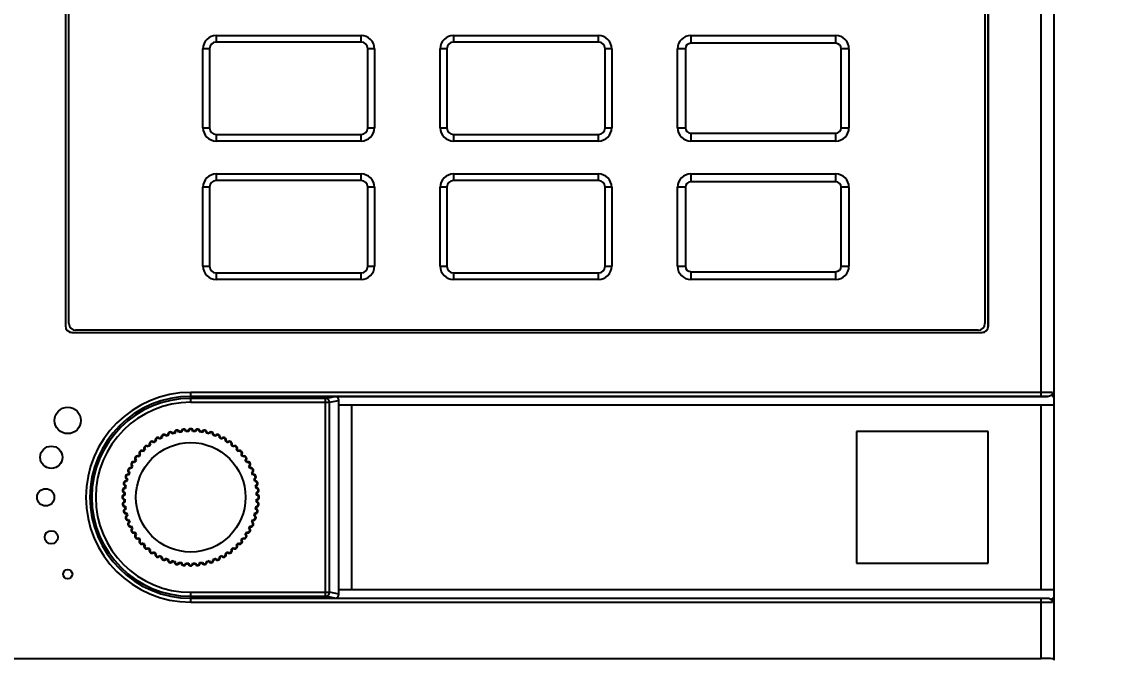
# Model space of a CAD drawing. Header units: millimetres. Extents: x 1211 to 2052, y 913 to 1507.
# Drawn here: x 1373.8 to 1455.9, y 1349.1 to 1397.5 of the extents above; entities that cross this region are included whole.
import ezdxf

# ---------------------------------------------------------------- set-up
doc = ezdxf.new("R2010")
doc.units = ezdxf.units.MM
for name, color, linetype in [('VF-51-F0001_2_SOLIDLINE', 7, 'Continuous'), ('VF-51-P002SOLIDLINE', 7, 'Continuous'), ('VF-51-P003DIMENSION', 7, 'Continuous'), ('VF-51-P005SOLIDLINE', 7, 'Continuous')]:
    doc.layers.add(name, color=color, linetype=linetype)
doc.styles.get("Standard").update_dxf_attribs({"font": 'arial.ttf'})
doc.dimstyles.new('DIMSTYLE_1', dxfattribs={"dimtxt": 4.166667, "dimasz": 4.166667, "dimexe": 1.2, "dimexo": 0, "dimtad": 1, "dimdsep": 46, "dimtxsty": 'Standard', "dimblk": 'CLOSED', "dimblk1": 'CLOSED', "dimblk2": 'CLOSED', "dimcen": 0.09, "dimclrt": 5, "dimadec": 0, "dimazin": 0, "dimtp": 0.2, "dimtm": 0.2, "dimtfac": 1, "dimtofl": 0, "dimtmove": 0, "dimatfit": 3, "dimldrblk": 'CLOSED', "dimfxl": 1, "dimtolj": 1, "dimarcsym": 0})

# ---------------------------------------------------------------- blocks, each defined once
blk = doc.blocks.new('*D5')
at = {"layer": 'Defpoints', "color": 0, "linetype": 'Continuous', "transparency": 16777216}
for p in [(1442.87, 1431.389), (1473.272, 1431.389), (1442.854, 1129.489)]:
    blk.add_point(p, dxfattribs=at)
at = {"layer": 'VF-51-P003DIMENSION', "color": 0, "linetype": 'Continuous', "lineweight": -2, "transparency": 16777216}
for p, q in [((1442.87, 1431.389), (1474.472, 1431.389)), ((1473.272, 1133.655), (1473.272, 1427.222)), ((1442.854, 1129.489), (1474.472, 1129.489))]:
    blk.add_line(p, q, dxfattribs=at)
at = {"layer": 'VF-51-P003DIMENSION', "color": 0, "linetype": 'Continuous', "transparency": 16777216}
for points in [[(1472.577, 1427.222), (1473.966, 1427.222), (1473.272, 1431.389)], [(1472.577, 1133.655), (1473.966, 1133.655), (1473.272, 1129.489)]]:
    blk.add_solid(points, dxfattribs=at)
at = {"layer": 'VF-51-P003DIMENSION', "color": 5, "linetype": 'Continuous', "transparency": 16777216, "insert": (1478.487, 1280.508), "char_height": 4.1667, "attachment_point": 2, "rotation": 270}
blk.add_mtext('\\A1;302', dxfattribs=at)
blk = doc.blocks.new('_CLOSED')
at = {"color": 0, "linetype": 'ByBlock'}
for p, q in [((0, 0), (-1, 0.2)), ((-1, 0.2), (-1, -0.2)), ((-1, -0.2), (0, 0)), ((-1, 0), (0, 0))]:
    blk.add_line(p, q, dxfattribs=at)

msp = doc.modelspace()

# ---------------------------------------------------------------- linework, layer by layer
at = {"layer": 'VF-51-F0001_2_SOLIDLINE', "linetype": 'Continuous'}
for p, q in [((1377.437, 1374.559), (1377.437, 1417.717)), ((1446.91, 1417.717), (1446.91, 1374.559)), ((1388.601, 1396.409), (1388.601, 1395.909)), ((1388.601, 1396.409), (1399.601, 1396.409)), ((1399.601, 1395.909), (1388.601, 1395.909)), ((1399.601, 1395.909), (1399.601, 1396.409)), ((1406.601, 1396.409), (1406.601, 1395.909)), ((1406.601, 1396.409), (1417.601, 1396.409)), ((1417.601, 1395.909), (1406.601, 1395.909)), ((1417.601, 1395.909), (1417.601, 1396.409)), ((1424.601, 1396.409), (1424.601, 1395.817)), ((1424.601, 1396.409), (1435.601, 1396.409)), ((1435.601, 1395.817), (1424.601, 1395.817)), ((1435.601, 1395.817), (1435.601, 1396.409)), ((1387.601, 1389.409), (1387.601, 1395.409)), ((1388.101, 1395.409), (1387.601, 1395.409)), ((1388.101, 1395.409), (1388.101, 1389.409)), ((1400.101, 1389.409), (1400.101, 1395.409)), ((1400.601, 1395.409), (1400.101, 1395.409)), ((1400.601, 1395.409), (1400.601, 1389.409)), ((1405.601, 1389.409), (1405.601, 1395.409)), ((1406.101, 1395.409), (1405.601, 1395.409)), ((1406.101, 1395.409), (1406.101, 1389.409)), ((1418.101, 1389.409), (1418.101, 1395.409)), ((1418.601, 1395.409), (1418.101, 1395.409)), ((1418.601, 1395.409), (1418.601, 1389.409)), ((1423.601, 1389.409), (1423.601, 1395.409)), ((1424.193, 1395.409), (1423.601, 1395.409)), ((1424.193, 1395.409), (1424.193, 1389.409)), ((1436.01, 1389.409), (1436.01, 1395.409)), ((1436.601, 1395.409), (1436.01, 1395.409)), ((1436.601, 1395.409), (1436.601, 1389.409)), ((1387.601, 1389.409), (1388.101, 1389.409)), ((1400.101, 1389.409), (1400.601, 1389.409)), ((1405.601, 1389.409), (1406.101, 1389.409)), ((1418.101, 1389.409), (1418.601, 1389.409)), ((1423.601, 1389.409), (1424.193, 1389.409)), ((1436.01, 1389.409), (1436.601, 1389.409)), ((1388.601, 1388.909), (1388.601, 1388.409)), ((1388.601, 1388.909), (1399.601, 1388.909)), ((1399.601, 1388.409), (1388.601, 1388.409)), ((1399.601, 1388.409), (1399.601, 1388.909)), ((1406.601, 1388.909), (1406.601, 1388.409)), ((1406.601, 1388.909), (1417.601, 1388.909)), ((1417.601, 1388.409), (1406.601, 1388.409)), ((1417.601, 1388.409), (1417.601, 1388.909)), ((1424.601, 1389), (1424.601, 1388.409)), ((1424.601, 1389), (1435.601, 1389)), ((1435.601, 1388.409), (1424.601, 1388.409)), ((1435.601, 1388.409), (1435.601, 1389)), ((1388.601, 1385.909), (1388.601, 1385.409)), ((1388.601, 1385.909), (1399.601, 1385.909)), ((1399.601, 1385.409), (1399.601, 1385.909)), ((1406.601, 1385.909), (1406.601, 1385.409)), ((1406.601, 1385.909), (1417.601, 1385.909)), ((1417.601, 1385.409), (1417.601, 1385.909)), ((1424.601, 1385.909), (1424.601, 1385.317)), ((1424.601, 1385.909), (1435.601, 1385.909)), ((1435.601, 1385.317), (1435.601, 1385.909)), ((1399.601, 1385.409), (1388.601, 1385.409)), ((1417.601, 1385.409), (1406.601, 1385.409)), ((1435.601, 1385.317), (1424.601, 1385.317)), ((1387.601, 1378.909), (1387.601, 1384.909)), ((1388.101, 1384.909), (1387.601, 1384.909)), ((1388.101, 1384.909), (1388.101, 1378.909)), ((1400.101, 1378.909), (1400.101, 1384.909)), ((1400.601, 1384.909), (1400.101, 1384.909)), ((1400.601, 1384.909), (1400.601, 1378.909)), ((1405.601, 1378.909), (1405.601, 1384.909)), ((1406.101, 1384.909), (1405.601, 1384.909)), ((1406.101, 1384.909), (1406.101, 1378.909)), ((1418.101, 1378.909), (1418.101, 1384.909)), ((1418.601, 1384.909), (1418.101, 1384.909)), ((1418.601, 1384.909), (1418.601, 1378.909)), ((1423.601, 1378.909), (1423.601, 1384.909)), ((1424.193, 1384.909), (1423.601, 1384.909)), ((1424.193, 1384.909), (1424.193, 1378.909)), ((1436.01, 1378.909), (1436.01, 1384.909)), ((1436.601, 1384.909), (1436.01, 1384.909)), ((1436.601, 1384.909), (1436.601, 1378.909)), ((1387.601, 1378.909), (1388.101, 1378.909)), ((1400.101, 1378.909), (1400.601, 1378.909)), ((1405.601, 1378.909), (1406.101, 1378.909)), ((1418.101, 1378.909), (1418.601, 1378.909)), ((1423.601, 1378.909), (1424.193, 1378.909)), ((1424.601, 1378.5), (1424.601, 1377.909)), ((1424.601, 1378.5), (1435.601, 1378.5)), ((1435.601, 1377.909), (1435.601, 1378.5)), ((1436.01, 1378.909), (1436.601, 1378.909)), ((1388.601, 1378.409), (1388.601, 1377.909)), ((1388.601, 1378.409), (1399.601, 1378.409)), ((1399.601, 1377.909), (1388.601, 1377.909)), ((1399.601, 1377.909), (1399.601, 1378.409)), ((1406.601, 1378.409), (1406.601, 1377.909)), ((1406.601, 1378.409), (1417.601, 1378.409)), ((1417.601, 1377.909), (1406.601, 1377.909)), ((1417.601, 1377.909), (1417.601, 1378.409)), ((1435.601, 1377.909), (1424.601, 1377.909)), ((1446.41, 1374.059), (1377.937, 1374.059))]:
    msp.add_line(p, q, dxfattribs=at)
for centre, radius, start, end in [((1388.601, 1395.409), 1, 90, 180), ((1388.601, 1395.409), 0.5, 90, 180), ((1399.601, 1395.409), 1, 0, 90), ((1399.601, 1395.409), 0.5, 0, 90), ((1406.601, 1395.409), 1, 90, 180), ((1406.601, 1395.409), 0.5, 90, 180), ((1417.601, 1395.409), 1, 0, 90), ((1417.601, 1395.409), 0.5, 0, 90), ((1424.601, 1395.409), 1, 90, 180), ((1424.601, 1395.409), 0.408, 90, 180), ((1435.601, 1395.409), 1, 0, 90), ((1435.601, 1395.409), 0.408, 0, 90), ((1388.601, 1389.409), 1, 180, 270), ((1388.601, 1389.409), 0.5, 180, 270), ((1399.601, 1389.409), 1, 270, 0), ((1399.601, 1389.409), 0.5, 270, 360), ((1406.601, 1389.409), 1, 180, 270), ((1406.601, 1389.409), 0.5, 180, 270), ((1417.601, 1389.409), 1, 270, 0), ((1417.601, 1389.409), 0.5, 270, 360), ((1424.601, 1389.409), 1, 180, 270), ((1424.601, 1389.409), 0.408, 180, 270), ((1435.601, 1389.409), 1, 270, 0), ((1435.601, 1389.409), 0.408, 270, 0), ((1388.601, 1384.909), 1, 90, 180), ((1399.601, 1384.909), 1, 0, 90), ((1406.601, 1384.909), 1, 90, 180), ((1417.601, 1384.909), 1, 0, 90), ((1424.601, 1384.909), 1, 90, 180), ((1435.601, 1384.909), 1, 0, 90), ((1388.601, 1384.909), 0.5, 90, 180), ((1399.601, 1384.909), 0.5, 0, 90), ((1406.601, 1384.909), 0.5, 90, 180), ((1417.601, 1384.909), 0.5, 0, 90), ((1424.601, 1384.909), 0.408, 90, 180), ((1435.601, 1384.909), 0.408, 0, 90), ((1388.601, 1378.909), 1, 180, 270), ((1388.601, 1378.909), 0.5, 180, 270), ((1399.601, 1378.909), 1, 270, 0), ((1399.601, 1378.909), 0.5, 270, 360), ((1406.601, 1378.909), 1, 180, 270), ((1406.601, 1378.909), 0.5, 180, 270), ((1417.601, 1378.909), 1, 270, 0), ((1417.601, 1378.909), 0.5, 270, 360), ((1424.601, 1378.909), 1, 180, 270), ((1424.601, 1378.909), 0.408, 180, 270), ((1435.601, 1378.909), 1, 270, 0), ((1435.601, 1378.909), 0.408, 270, 0), ((1377.937, 1374.559), 0.5, 180, 270), ((1446.41, 1374.559), 0.5, 270, 0)]:
    msp.add_arc(centre, radius, start, end, dxfattribs=at)
at = {"layer": 'VF-51-P002SOLIDLINE', "linetype": 'Continuous'}
for p, q in [((1451.17, 1369.041), (1451.17, 1423.389)), ((1452.17, 1349.039), (1452.17, 1422.389)), ((1377.161, 1417.897), (1377.161, 1374.38)), ((1377.17, 1417.889), (1377.17, 1374.388)), ((1447.17, 1374.388), (1447.17, 1417.889)), ((1447.179, 1374.38), (1447.179, 1417.897)), ((1377.161, 1374.38), (1377.17, 1374.388)), ((1447.179, 1374.38), (1447.17, 1374.388)), ((1377.661, 1373.88), (1377.67, 1373.889)), ((1377.661, 1373.88), (1446.679, 1373.88)), ((1377.67, 1373.889), (1446.67, 1373.889)), ((1446.679, 1373.88), (1446.67, 1373.889)), ((1386.67, 1368.594), (1386.67, 1369.34)), ((1451.17, 1369.34), (1386.67, 1369.34)), ((1451.17, 1369.041), (1386.67, 1369.041)), ((1396.895, 1368.894), (1386.67, 1368.894)), ((1396.895, 1368.894), (1397.613, 1369.037)), ((1396.895, 1353.883), (1396.895, 1368.894)), ((1397.194, 1368.594), (1397.913, 1368.737)), ((1397.613, 1369.037), (1451.665, 1369.037)), ((1397.913, 1368.389), (1397.913, 1368.737)), ((1452.036, 1369.334), (1452.036, 1369.037)), ((1452.036, 1369.037), (1452.17, 1369.037)), ((1386.67, 1368.594), (1397.194, 1368.594)), ((1397.194, 1354.183), (1397.194, 1368.594)), ((1397.877, 1368.389), (1397.877, 1354.389)), ((1397.913, 1368.389), (1452.17, 1368.389)), ((1398.874, 1368.389), (1398.874, 1354.389)), ((1451.17, 1354.389), (1451.17, 1368.389)), ((1437.17, 1366.389), (1437.17, 1356.389)), ((1447.17, 1366.389), (1437.17, 1366.389)), ((1447.17, 1356.389), (1447.17, 1366.389)), ((1437.17, 1356.389), (1447.17, 1356.389)), ((1386.67, 1353.437), (1386.67, 1354.183)), ((1386.67, 1354.183), (1397.194, 1354.183)), ((1386.67, 1353.883), (1396.895, 1353.883)), ((1396.895, 1353.883), (1396.9, 1353.883)), ((1397.613, 1353.74), (1396.895, 1353.883)), ((1397.169, 1354.063), (1397.194, 1354.183)), ((1397.913, 1354.04), (1397.194, 1354.183)), ((1397.913, 1354.04), (1397.913, 1354.389)), ((1397.913, 1354.389), (1452.17, 1354.389)), ((1386.67, 1353.737), (1451.17, 1353.737)), ((1386.67, 1353.437), (1451.17, 1353.437)), ((1451.17, 1349.159), (1451.17, 1353.737)), ((1452.036, 1353.443), (1452.036, 1353.74)), ((1452.17, 1353.74), (1452.036, 1353.74)), ((1372.67, 1349.159), (1451.17, 1349.159))]:
    msp.add_line(p, q, dxfattribs=at)
for centre, radius in [((1377.341, 1367.218), 1), ((1376.096, 1364.421), 0.85), ((1375.67, 1361.389), 0.65), ((1376.096, 1358.357), 0.5), ((1377.341, 1355.559), 0.35)]:
    msp.add_circle(centre, radius, dxfattribs=at)
for centre, radius, start, end in [((1386.67, 1361.389), 7.952, 90, 270), ((1386.67, 1361.389), 7.652, 90, 270), ((1386.67, 1361.389), 7.505, 90, 270), ((1451.222, 1308.976), 60.364, 89.43333, 90.04994), ((1451.529, 1341.043), 28.296, 89.17722, 89.41159), ((1451.721, 1354.154), 15.183, 88.81146, 89.19139), ((1386.67, 1361.389), 7.205, 90, 270), ((1396.894, 1354.182), 0.299, 271.12764, 336.51262)]:
    msp.add_arc(centre, radius, start, end, dxfattribs=at)
for centre, major_axis, ratio, start_param, end_param in [((1377.661, 1374.38), (0.354, 0.354), 0.999695, -3.926839, -2.356347), ((1377.67, 1374.389), (0.354, 0.354), 0.999695, 8.639532, 10.210024), ((1446.67, 1374.389), (-0.354, 0.354), 0.999695, 8.639532, 10.210024), ((1446.678, 1374.38), (0.354, -0.354), 0.999695, -0.785246, 0.785246), ((1397.612, 1368.737), (0.295, 0.059), 0.996044, -0.196167, 1.373108), ((1397.612, 1354.04), (0.295, -0.059), 0.996044, -1.373108, 0.196167), ((1451.17, 1349.142), (1, 0), 0.017455, 6.283185, 7.853982)]:
    msp.add_ellipse(centre, major_axis=major_axis, ratio=ratio, start_param=start_param, end_param=end_param, dxfattribs=at)
for points, knots in [([(1397.194, 1368.594), (1397.194, 1368.67), (1397.13, 1368.829), (1396.971, 1368.894), (1396.895, 1368.894)], [0, 0, 0, 0, 0.500646, 1, 1, 1, 1]), ([(1451.665, 1369.037), (1451.63, 1369.038), (1451.465, 1369.04), (1451.3, 1369.041), (1451.17, 1369.041)], [0, 0, 0, 0, 0.214294, 1, 1, 1, 1]), ([(1451.17, 1353.737), (1451.215, 1353.737), (1451.38, 1353.737), (1451.545, 1353.738), (1451.665, 1353.74)], [0, 0, 0, 0, 0.275874, 1, 1, 1, 1]), ([(1451.17, 1353.437), (1451.256, 1353.437), (1451.545, 1353.437), (1451.833, 1353.438), (1452.036, 1353.443)], [0, 0, 0, 0, 0.298765, 1, 1, 1, 1]), ([(1451.665, 1353.74), (1451.733, 1353.74), (1451.871, 1353.718), (1451.98, 1353.618), (1452.009, 1353.558)], [0, 0, 0, 0, 0.501908, 1, 1, 1, 1])]:
    msp.add_open_spline(points, degree=3, knots=knots, dxfattribs=at)
for points in [[(1451.93, 1369.121), (1451.858, 1369.062), (1451.758, 1369.037), (1451.665, 1369.037)], [(1452.036, 1369.334), (1452.036, 1369.255), (1451.992, 1369.171), (1451.93, 1369.121)], [(1452.009, 1353.558), (1452.026, 1353.522), (1452.036, 1353.482), (1452.036, 1353.443)]]:
    msp.add_open_spline(points, degree=3, dxfattribs=at)
at = {"layer": 'VF-51-P005SOLIDLINE', "linetype": 'Continuous'}
msp.add_circle((1386.67, 1361.389), 4.153, dxfattribs=at)
for centre, radius, start, end in [((1385.125, 1366.144), 0.201, 31.65458, 184.34542), ((1385.126, 1366.145), 0.153, 108.4293, 198.49767), ((1385.123, 1366.144), 0.153, 17.50235, 107.57061), ((1386.67, 1361.389), 5.002, 103.73736, 106.26264), ((1386.67, 1361.389), 5.051, 104.21946, 105.78054), ((1385.63, 1366.279), 0.201, 25.65458, 178.34542), ((1385.631, 1366.28), 0.153, 102.4293, 192.49767), ((1385.629, 1366.28), 0.153, 11.50235, 101.57061), ((1386.67, 1361.389), 5.002, 97.73736, 100.26264), ((1386.67, 1361.389), 5.051, 98.21946, 99.78054), ((1386.147, 1366.361), 0.201, 19.65458, 172.34542), ((1386.148, 1366.362), 0.153, 96.4293, 186.49767), ((1386.146, 1366.362), 0.153, 5.50235, 95.57061), ((1386.67, 1361.389), 5.002, 91.73736, 94.26264), ((1386.67, 1361.389), 5.051, 92.21946, 93.78054), ((1386.67, 1366.389), 0.201, 13.65458, 166.34542), ((1386.671, 1366.389), 0.153, 90.4293, 180.49767), ((1386.669, 1366.389), 0.153, 359.50234, 89.5706), ((1386.67, 1361.389), 5.002, 85.73736, 88.26264), ((1386.67, 1361.389), 5.051, 86.21946, 87.78054), ((1387.192, 1366.361), 0.201, 7.65458, 160.34542), ((1387.194, 1366.362), 0.153, 84.42931, 174.49769), ((1387.191, 1366.362), 0.153, 353.50234, 83.5706), ((1386.67, 1361.389), 5.002, 79.73736, 82.26264), ((1386.67, 1361.389), 5.051, 80.21946, 81.78054), ((1387.709, 1366.279), 0.201, 1.65458, 154.34542), ((1387.711, 1366.28), 0.153, 78.42931, 168.49769), ((1387.708, 1366.28), 0.153, 347.50234, 77.5706), ((1386.67, 1361.389), 5.002, 73.73736, 76.26264), ((1386.67, 1361.389), 5.051, 74.21946, 75.78054), ((1388.215, 1366.144), 0.201, 355.65458, 148.34542), ((1388.216, 1366.144), 0.153, 72.42931, 162.49769), ((1388.214, 1366.145), 0.153, 341.50234, 71.5706), ((1386.67, 1361.389), 5.051, 128.21946, 129.78054), ((1383.731, 1365.434), 0.201, 49.65458, 202.34542), ((1383.731, 1365.435), 0.153, 126.4293, 216.49767), ((1383.73, 1365.434), 0.153, 35.50235, 125.57061), ((1386.67, 1361.389), 5.002, 121.73736, 124.26264), ((1386.67, 1361.389), 5.051, 122.21946, 123.78054), ((1384.17, 1365.719), 0.201, 43.65458, 196.34542), ((1384.17, 1365.72), 0.153, 120.4293, 210.49767), ((1384.168, 1365.719), 0.153, 29.50235, 119.57061), ((1386.67, 1361.389), 5.002, 115.73736, 118.26264), ((1386.67, 1361.389), 5.051, 116.21946, 117.78054), ((1384.636, 1365.956), 0.201, 37.65458, 190.34542), ((1384.637, 1365.957), 0.153, 114.4293, 204.49767), ((1384.635, 1365.956), 0.153, 23.50235, 113.57061), ((1386.67, 1361.389), 5.002, 109.73736, 112.26264), ((1386.67, 1361.389), 5.051, 110.21946, 111.78054), ((1386.67, 1361.389), 5.002, 67.73736, 70.26264), ((1386.67, 1361.389), 5.051, 68.21946, 69.78054), ((1388.704, 1365.956), 0.201, 349.65458, 142.34542), ((1388.705, 1365.956), 0.153, 66.42931, 156.49769), ((1388.703, 1365.957), 0.153, 335.50234, 65.5706), ((1386.67, 1361.389), 5.002, 61.73736, 64.26264), ((1386.67, 1361.389), 5.051, 62.21946, 63.78054), ((1389.17, 1365.719), 0.201, 343.65458, 136.34542), ((1389.171, 1365.719), 0.153, 60.42931, 150.49769), ((1389.169, 1365.72), 0.153, 329.50234, 59.5706), ((1386.67, 1361.389), 5.002, 55.73736, 58.26264), ((1386.67, 1361.389), 5.051, 56.21946, 57.78054), ((1389.609, 1365.434), 0.201, 337.65458, 130.34542), ((1389.61, 1365.434), 0.153, 54.42931, 144.49769), ((1389.608, 1365.435), 0.153, 323.50234, 53.5706), ((1386.67, 1361.389), 5.051, 50.21946, 51.78054), ((1386.67, 1361.389), 5.051, 140.21946, 141.78054), ((1386.67, 1361.389), 5.002, 139.73736, 142.26264), ((1382.954, 1364.734), 0.201, 61.65458, 214.34542), ((1382.954, 1364.736), 0.153, 138.4293, 228.49767), ((1382.953, 1364.734), 0.153, 47.50235, 137.57061), ((1386.67, 1361.389), 5.051, 134.21946, 135.78054), ((1386.67, 1361.389), 5.002, 133.73736, 136.26264), ((1383.324, 1365.104), 0.201, 55.65458, 208.34542), ((1383.325, 1365.106), 0.153, 132.4293, 222.49767), ((1383.323, 1365.104), 0.153, 41.50235, 131.57061), ((1386.67, 1361.389), 5.002, 127.73736, 130.26264), ((1386.67, 1361.389), 5.002, 49.73736, 52.26264), ((1390.015, 1365.104), 0.201, 331.65458, 124.34542), ((1390.017, 1365.104), 0.153, 48.42931, 138.49769), ((1390.015, 1365.106), 0.153, 317.50234, 47.5706), ((1386.67, 1361.389), 5.002, 43.73736, 46.26264), ((1386.67, 1361.389), 5.051, 44.21946, 45.78054), ((1390.387, 1364.734), 0.153, 42.42931, 132.49769), ((1390.386, 1364.734), 0.201, 325.65458, 118.34542), ((1390.385, 1364.736), 0.153, 311.50234, 41.5706), ((1386.67, 1361.389), 5.002, 37.73736, 40.26264), ((1386.67, 1361.389), 5.051, 38.21946, 39.78054), ((1382.34, 1363.889), 0.201, 73.65458, 226.34542), ((1386.67, 1361.389), 5.051, 152.21946, 153.78054), ((1386.67, 1361.389), 5.002, 151.73736, 154.26264), ((1382.34, 1363.89), 0.153, 150.4293, 240.49767), ((1382.339, 1363.888), 0.153, 59.50235, 149.57061), ((1386.67, 1361.389), 5.051, 146.21946, 147.78054), ((1386.67, 1361.389), 5.002, 145.73736, 148.26264), ((1382.625, 1364.327), 0.201, 67.65458, 220.34542), ((1382.625, 1364.329), 0.153, 144.4293, 234.49767), ((1382.624, 1364.327), 0.153, 53.50235, 143.57061), ((1390.716, 1364.327), 0.153, 36.42931, 126.49769), ((1390.715, 1364.327), 0.201, 319.65458, 112.34542), ((1390.715, 1364.329), 0.153, 305.50234, 35.5706), ((1386.67, 1361.389), 5.002, 31.73736, 34.26264), ((1386.67, 1361.389), 5.051, 32.21946, 33.78054), ((1391.001, 1363.888), 0.153, 30.42931, 120.49769), ((1391, 1363.889), 0.201, 313.65458, 106.34542), ((1391, 1363.89), 0.153, 299.50234, 29.5706), ((1386.67, 1361.389), 5.002, 25.73736, 28.26264), ((1386.67, 1361.389), 5.051, 26.21946, 27.78054), ((1381.915, 1362.934), 0.201, 85.65458, 238.34542), ((1381.914, 1362.935), 0.153, 162.4293, 252.49767), ((1381.914, 1362.933), 0.153, 71.50235, 161.57061), ((1382.102, 1363.422), 0.201, 79.65458, 232.34542), ((1386.67, 1361.389), 5.051, 158.21946, 159.78054), ((1382.102, 1363.424), 0.153, 156.4293, 246.49767), ((1382.101, 1363.421), 0.153, 65.50235, 155.57061), ((1386.67, 1361.389), 5.002, 157.73736, 160.26264), ((1391.239, 1363.421), 0.153, 24.42931, 114.49769), ((1391.238, 1363.422), 0.201, 307.65458, 100.34542), ((1391.238, 1363.424), 0.153, 293.50234, 23.5706), ((1386.67, 1361.389), 5.002, 19.73736, 22.26264), ((1386.67, 1361.389), 5.051, 20.21946, 21.78054), ((1391.426, 1362.933), 0.153, 18.42931, 108.49769), ((1391.425, 1362.934), 0.201, 301.65458, 94.34542), ((1391.425, 1362.935), 0.153, 287.50234, 17.5706), ((1381.697, 1361.911), 0.201, 97.65458, 250.34542), ((1381.779, 1362.428), 0.201, 91.65458, 244.34542), ((1381.779, 1362.429), 0.153, 168.4293, 258.49767), ((1381.778, 1362.427), 0.153, 77.50235, 167.57061), ((1386.67, 1361.389), 5.051, 170.21946, 171.78054), ((1386.67, 1361.389), 5.002, 169.73736, 172.26264), ((1386.67, 1361.389), 5.051, 164.21946, 165.78054), ((1386.67, 1361.389), 5.002, 163.73736, 166.26264), ((1386.67, 1361.389), 5.002, 13.73736, 16.26264), ((1391.561, 1362.427), 0.153, 12.42931, 102.49769), ((1386.67, 1361.389), 5.051, 14.21946, 15.78054), ((1391.561, 1362.428), 0.201, 295.65458, 88.34542), ((1391.561, 1362.429), 0.153, 281.50234, 11.5706), ((1386.67, 1361.389), 5.002, 7.73736, 10.26264), ((1386.67, 1361.389), 5.051, 8.21946, 9.78054), ((1391.642, 1361.911), 0.201, 289.65458, 82.34542), ((1381.67, 1361.389), 0.201, 103.65458, 256.34542), ((1381.669, 1361.387), 0.153, 89.50235, 179.57061), ((1381.669, 1361.39), 0.153, 180.42929, 270.49768), ((1381.697, 1361.912), 0.153, 174.4293, 264.49767), ((1381.696, 1361.91), 0.153, 83.50235, 173.57061), ((1386.67, 1361.389), 5.051, 176.21946, 177.78054), ((1386.67, 1361.389), 5.002, 175.73736, 178.26264), ((1391.643, 1361.91), 0.153, 6.42931, 96.49769), ((1391.643, 1361.912), 0.153, 275.50234, 5.5706), ((1386.67, 1361.389), 5.002, 1.73736, 4.26264), ((1391.67, 1361.387), 0.153, 0.42931, 90.49769), ((1391.67, 1361.39), 0.153, 269.50235, 359.57061), ((1386.67, 1361.389), 5.051, 2.21946, 3.78054), ((1391.67, 1361.389), 0.201, 283.65458, 76.34542), ((1381.697, 1360.866), 0.201, 109.65458, 262.34542), ((1381.697, 1360.865), 0.153, 95.50235, 185.57061), ((1381.696, 1360.867), 0.153, 186.42929, 276.49768), ((1381.779, 1360.349), 0.201, 115.65458, 268.34542), ((1386.67, 1361.389), 5.051, 182.21946, 183.78054), ((1381.779, 1360.348), 0.153, 101.50235, 191.57061), ((1386.67, 1361.389), 5.002, 181.73736, 184.26264), ((1386.67, 1361.389), 5.051, 188.21946, 189.78054), ((1386.67, 1361.389), 5.002, 187.73736, 190.26264), ((1391.561, 1360.349), 0.201, 271.65458, 64.34542), ((1386.67, 1361.389), 5.002, 349.73736, 352.26264), ((1391.561, 1360.348), 0.153, 348.42931, 78.49768), ((1391.643, 1360.867), 0.153, 263.50235, 353.57061), ((1386.67, 1361.389), 5.051, 350.21946, 351.78054), ((1386.67, 1361.389), 5.002, 355.73736, 358.26264), ((1391.643, 1360.865), 0.153, 354.42931, 84.49768), ((1391.642, 1360.866), 0.201, 277.65458, 70.34542), ((1386.67, 1361.389), 5.051, 356.21946, 357.78054), ((1381.778, 1360.35), 0.153, 192.42929, 282.49768), ((1381.915, 1359.843), 0.201, 121.65458, 274.34542), ((1381.914, 1359.842), 0.153, 107.50235, 197.57061), ((1381.914, 1359.844), 0.153, 198.42929, 288.49768), ((1386.67, 1361.389), 5.051, 194.21946, 195.78054), ((1386.67, 1361.389), 5.002, 193.73736, 196.26264), ((1386.67, 1361.389), 5.051, 200.21946, 201.78054), ((1386.67, 1361.389), 5.002, 199.73736, 202.26264), ((1386.67, 1361.389), 5.002, 337.73736, 340.26264), ((1386.67, 1361.389), 5.051, 338.21946, 339.78054), ((1391.426, 1359.844), 0.153, 251.50235, 341.57061), ((1391.425, 1359.843), 0.201, 265.65458, 58.34542), ((1386.67, 1361.389), 5.002, 343.73736, 346.26264), ((1391.425, 1359.842), 0.153, 342.42931, 72.49768), ((1391.561, 1360.35), 0.153, 257.50235, 347.57061), ((1386.67, 1361.389), 5.051, 344.21946, 345.78054), ((1382.102, 1359.355), 0.201, 127.65458, 280.34542), ((1382.102, 1359.354), 0.153, 113.50235, 203.57061), ((1382.101, 1359.356), 0.153, 204.42929, 294.49768), ((1386.67, 1361.389), 5.051, 206.21946, 207.78054), ((1382.34, 1358.889), 0.201, 133.65458, 286.34542), ((1386.67, 1361.389), 5.002, 205.73736, 208.26264), ((1382.34, 1358.887), 0.153, 119.50235, 209.57061), ((1382.339, 1358.889), 0.153, 210.42929, 300.49768), ((1391.001, 1358.889), 0.153, 239.50235, 329.57061), ((1391, 1358.889), 0.201, 253.65458, 46.34542), ((1386.67, 1361.389), 5.002, 331.73736, 334.26264), ((1391, 1358.887), 0.153, 330.42931, 60.49768), ((1386.67, 1361.389), 5.051, 332.21946, 333.78054), ((1391.239, 1359.356), 0.153, 245.50235, 335.57061), ((1391.238, 1359.355), 0.201, 259.65458, 52.34542), ((1391.238, 1359.354), 0.153, 336.42931, 66.49768), ((1386.67, 1361.389), 5.051, 212.21946, 213.78054), ((1386.67, 1361.389), 5.002, 211.73736, 214.26264), ((1382.625, 1358.45), 0.201, 139.65458, 292.34542), ((1382.625, 1358.448), 0.153, 125.50235, 215.57061), ((1382.624, 1358.45), 0.153, 216.42929, 306.49768), ((1386.67, 1361.389), 5.051, 218.21946, 219.78054), ((1386.67, 1361.389), 5.002, 217.73736, 220.26264), ((1382.954, 1358.043), 0.201, 145.65458, 298.34542), ((1382.954, 1358.042), 0.153, 131.50235, 221.57061), ((1390.386, 1358.043), 0.201, 241.65458, 34.34542), ((1386.67, 1361.389), 5.002, 319.73736, 322.26264), ((1390.385, 1358.042), 0.153, 318.42931, 48.49768), ((1386.67, 1361.389), 5.051, 320.21946, 321.78054), ((1390.716, 1358.45), 0.153, 233.50235, 323.57061), ((1390.715, 1358.45), 0.201, 247.65458, 40.34542), ((1386.67, 1361.389), 5.002, 325.73736, 328.26264), ((1390.715, 1358.448), 0.153, 324.42931, 54.49768), ((1386.67, 1361.389), 5.051, 326.21946, 327.78054), ((1382.953, 1358.043), 0.153, 222.42929, 312.49768), ((1386.67, 1361.389), 5.051, 224.21946, 225.78054), ((1386.67, 1361.389), 5.002, 223.73736, 226.26264), ((1383.324, 1357.673), 0.201, 151.65458, 304.34542), ((1383.325, 1357.672), 0.153, 137.50235, 227.57061), ((1383.323, 1357.673), 0.153, 228.42929, 318.49768), ((1386.67, 1361.389), 5.002, 229.73736, 232.26264), ((1386.67, 1361.389), 5.051, 230.21946, 231.78054), ((1383.731, 1357.343), 0.201, 157.65458, 310.34542), ((1383.731, 1357.342), 0.153, 143.50235, 233.57061), ((1383.73, 1357.344), 0.153, 234.42929, 324.49768), ((1386.67, 1361.389), 5.002, 235.73736, 238.26264), ((1386.67, 1361.389), 5.051, 236.21946, 237.78054), ((1386.67, 1361.389), 5.002, 301.73736, 304.26264), ((1386.67, 1361.389), 5.051, 302.21946, 303.78054), ((1389.609, 1357.343), 0.201, 229.65458, 22.34542), ((1389.61, 1357.344), 0.153, 215.50235, 305.57061), ((1389.608, 1357.342), 0.153, 306.42931, 36.49768), ((1386.67, 1361.389), 5.002, 307.73736, 310.26264), ((1386.67, 1361.389), 5.051, 308.21946, 309.78054), ((1390.015, 1357.673), 0.201, 235.65458, 28.34542), ((1390.017, 1357.673), 0.153, 221.50235, 311.57061), ((1390.015, 1357.672), 0.153, 312.42931, 42.49768), ((1386.67, 1361.389), 5.002, 313.73736, 316.26264), ((1386.67, 1361.389), 5.051, 314.21946, 315.78054), ((1390.387, 1358.043), 0.153, 227.50235, 317.57061), ((1384.17, 1357.058), 0.201, 163.65458, 316.34542), ((1384.17, 1357.057), 0.153, 149.50235, 239.57061), ((1384.168, 1357.058), 0.153, 240.42929, 330.49768), ((1386.67, 1361.389), 5.002, 241.73736, 244.26264), ((1386.67, 1361.389), 5.051, 242.21946, 243.78054), ((1384.636, 1356.821), 0.201, 169.65458, 322.34542), ((1384.637, 1356.82), 0.153, 155.50235, 245.57061), ((1384.635, 1356.821), 0.153, 246.42929, 336.49768), ((1386.67, 1361.389), 5.002, 247.73736, 250.26264), ((1386.67, 1361.389), 5.051, 248.21946, 249.78054), ((1385.125, 1356.633), 0.201, 175.65458, 328.34542), ((1385.126, 1356.632), 0.153, 161.50235, 251.57061), ((1385.123, 1356.633), 0.153, 252.42929, 342.49768), ((1386.67, 1361.389), 5.002, 253.73736, 256.26264), ((1386.67, 1361.389), 5.051, 254.21946, 255.78054), ((1385.63, 1356.498), 0.201, 181.65458, 334.34542), ((1385.631, 1356.497), 0.153, 167.50235, 257.57061), ((1385.629, 1356.497), 0.153, 258.42929, 348.49768), ((1386.67, 1361.389), 5.002, 259.73736, 262.26264), ((1386.67, 1361.389), 5.051, 260.21946, 261.78054), ((1386.147, 1356.416), 0.201, 187.65458, 340.34542), ((1386.148, 1356.415), 0.153, 173.50235, 263.57061), ((1386.146, 1356.415), 0.153, 264.42929, 354.49768), ((1386.67, 1361.389), 5.002, 265.73736, 268.26264), ((1386.67, 1361.389), 5.051, 266.21946, 267.78054), ((1386.67, 1356.389), 0.201, 193.65458, 346.34542), ((1386.671, 1356.388), 0.153, 179.50235, 269.57061), ((1386.669, 1356.388), 0.153, 270.42931, 0.49768), ((1386.67, 1361.389), 5.002, 271.73736, 274.26264), ((1386.67, 1361.389), 5.051, 272.21946, 273.78054), ((1387.192, 1356.416), 0.201, 199.65458, 352.34542), ((1387.194, 1356.415), 0.153, 185.50235, 275.57061), ((1387.191, 1356.415), 0.153, 276.42931, 6.49768), ((1386.67, 1361.389), 5.002, 277.73736, 280.26264), ((1386.67, 1361.389), 5.051, 278.21946, 279.78054), ((1387.709, 1356.498), 0.201, 205.65458, 358.34542), ((1387.711, 1356.497), 0.153, 191.50235, 281.57061), ((1387.708, 1356.497), 0.153, 282.42931, 12.49768), ((1386.67, 1361.389), 5.002, 283.73736, 286.26264), ((1386.67, 1361.389), 5.051, 284.21946, 285.78054), ((1388.215, 1356.633), 0.201, 211.65458, 4.34542), ((1388.216, 1356.633), 0.153, 197.50235, 287.57061), ((1388.214, 1356.632), 0.153, 288.42931, 18.49768), ((1386.67, 1361.389), 5.002, 289.73736, 292.26264), ((1386.67, 1361.389), 5.051, 290.21946, 291.78054), ((1388.704, 1356.821), 0.201, 217.65458, 10.34542), ((1388.705, 1356.821), 0.153, 203.50235, 293.57061), ((1388.703, 1356.82), 0.153, 294.42931, 24.49768), ((1386.67, 1361.389), 5.002, 295.73736, 298.26264), ((1386.67, 1361.389), 5.051, 296.21946, 297.78054), ((1389.17, 1357.058), 0.201, 223.65458, 16.34542), ((1389.171, 1357.058), 0.153, 209.50235, 299.57061), ((1389.169, 1357.057), 0.153, 300.42931, 30.49768)]:
    msp.add_arc(centre, radius, start, end, dxfattribs=at)
for points in [[(1385.296, 1366.249), (1385.294, 1366.245), (1385.286, 1366.224), (1385.277, 1366.205), (1385.269, 1366.19)], [(1385.429, 1366.285), (1385.433, 1366.282), (1385.45, 1366.268), (1385.468, 1366.256), (1385.482, 1366.247)], [(1385.812, 1366.366), (1385.809, 1366.362), (1385.799, 1366.343), (1385.788, 1366.324), (1385.779, 1366.31)], [(1385.948, 1366.388), (1385.951, 1366.384), (1385.967, 1366.369), (1385.983, 1366.355), (1385.996, 1366.345)], [(1386.337, 1366.429), (1386.334, 1366.425), (1386.322, 1366.406), (1386.309, 1366.389), (1386.298, 1366.376)], [(1386.474, 1366.436), (1386.478, 1366.432), (1386.491, 1366.415), (1386.506, 1366.399), (1386.518, 1366.388)], [(1386.865, 1366.436), (1386.862, 1366.432), (1386.848, 1366.415), (1386.833, 1366.399), (1386.821, 1366.388)], [(1387.003, 1366.429), (1387.006, 1366.425), (1387.018, 1366.406), (1387.031, 1366.389), (1387.042, 1366.376)], [(1387.392, 1366.388), (1387.388, 1366.384), (1387.373, 1366.369), (1387.356, 1366.355), (1387.343, 1366.345)], [(1387.528, 1366.366), (1387.53, 1366.362), (1387.54, 1366.343), (1387.552, 1366.324), (1387.561, 1366.31)], [(1387.911, 1366.285), (1387.907, 1366.282), (1387.889, 1366.268), (1387.872, 1366.256), (1387.858, 1366.247)], [(1388.044, 1366.249), (1388.045, 1366.245), (1388.054, 1366.224), (1388.063, 1366.205), (1388.07, 1366.19)], [(1383.545, 1365.357), (1383.55, 1365.356), (1383.571, 1365.35), (1383.592, 1365.346), (1383.609, 1365.344)], [(1383.861, 1365.587), (1383.861, 1365.582), (1383.859, 1365.56), (1383.857, 1365.539), (1383.854, 1365.522)], [(1383.977, 1365.662), (1383.982, 1365.66), (1384.002, 1365.653), (1384.023, 1365.646), (1384.039, 1365.642)], [(1384.315, 1365.858), (1384.315, 1365.852), (1384.311, 1365.831), (1384.306, 1365.81), (1384.301, 1365.794)], [(1384.438, 1365.92), (1384.443, 1365.918), (1384.462, 1365.908), (1384.482, 1365.9), (1384.498, 1365.894)], [(1384.796, 1366.079), (1384.794, 1366.074), (1384.788, 1366.053), (1384.781, 1366.033), (1384.775, 1366.017)], [(1384.924, 1366.129), (1384.928, 1366.126), (1384.947, 1366.114), (1384.966, 1366.104), (1384.981, 1366.096)], [(1388.416, 1366.129), (1388.411, 1366.126), (1388.393, 1366.114), (1388.374, 1366.104), (1388.359, 1366.096)], [(1388.544, 1366.079), (1388.546, 1366.074), (1388.551, 1366.053), (1388.559, 1366.033), (1388.565, 1366.017)], [(1388.902, 1365.92), (1388.897, 1365.918), (1388.877, 1365.908), (1388.857, 1365.9), (1388.842, 1365.894)], [(1389.024, 1365.858), (1389.025, 1365.852), (1389.029, 1365.831), (1389.034, 1365.81), (1389.038, 1365.794)], [(1389.363, 1365.662), (1389.358, 1365.66), (1389.338, 1365.653), (1389.317, 1365.646), (1389.301, 1365.642)], [(1389.478, 1365.587), (1389.479, 1365.582), (1389.48, 1365.56), (1389.483, 1365.539), (1389.486, 1365.522)], [(1389.795, 1365.357), (1389.79, 1365.356), (1389.769, 1365.35), (1389.747, 1365.346), (1389.731, 1365.344)], [(1382.788, 1364.621), (1382.793, 1364.62), (1382.815, 1364.62), (1382.837, 1364.62), (1382.853, 1364.621)], [(1383.05, 1364.911), (1383.05, 1364.906), (1383.054, 1364.885), (1383.055, 1364.863), (1383.056, 1364.846)], [(1383.147, 1365.009), (1383.152, 1365.008), (1383.174, 1365.005), (1383.195, 1365.003), (1383.212, 1365.002)], [(1383.438, 1365.271), (1383.438, 1365.265), (1383.439, 1365.244), (1383.438, 1365.222), (1383.437, 1365.205)], [(1389.902, 1365.271), (1389.902, 1365.265), (1389.901, 1365.244), (1389.901, 1365.222), (1389.902, 1365.205)], [(1390.193, 1365.009), (1390.187, 1365.008), (1390.166, 1365.005), (1390.144, 1365.003), (1390.128, 1365.002)], [(1390.29, 1364.911), (1390.289, 1364.906), (1390.286, 1364.885), (1390.284, 1364.863), (1390.284, 1364.846)], [(1390.552, 1364.621), (1390.547, 1364.62), (1390.525, 1364.62), (1390.503, 1364.62), (1390.487, 1364.621)], [(1382.201, 1363.743), (1382.206, 1363.744), (1382.227, 1363.748), (1382.249, 1363.752), (1382.264, 1363.757)], [(1382.396, 1364.082), (1382.398, 1364.077), (1382.406, 1364.056), (1382.412, 1364.036), (1382.416, 1364.02)], [(1382.471, 1364.197), (1382.477, 1364.197), (1382.498, 1364.199), (1382.52, 1364.202), (1382.536, 1364.204)], [(1382.701, 1364.514), (1382.703, 1364.509), (1382.708, 1364.488), (1382.712, 1364.466), (1382.714, 1364.45)], [(1390.638, 1364.514), (1390.637, 1364.509), (1390.632, 1364.488), (1390.628, 1364.466), (1390.625, 1364.45)], [(1390.868, 1364.197), (1390.863, 1364.197), (1390.841, 1364.199), (1390.82, 1364.202), (1390.804, 1364.204)], [(1390.943, 1364.082), (1390.941, 1364.077), (1390.934, 1364.056), (1390.928, 1364.036), (1390.924, 1364.02)], [(1391.139, 1363.743), (1391.134, 1363.744), (1391.112, 1363.748), (1391.091, 1363.752), (1391.075, 1363.757)], [(1381.93, 1363.134), (1381.933, 1363.13), (1381.944, 1363.112), (1381.955, 1363.093), (1381.962, 1363.078)], [(1381.979, 1363.263), (1381.984, 1363.264), (1382.005, 1363.27), (1382.026, 1363.277), (1382.041, 1363.283)], [(1382.138, 1363.62), (1382.141, 1363.616), (1382.15, 1363.596), (1382.159, 1363.576), (1382.164, 1363.561)], [(1391.201, 1363.62), (1391.199, 1363.616), (1391.189, 1363.596), (1391.181, 1363.576), (1391.175, 1363.561)], [(1391.361, 1363.263), (1391.355, 1363.264), (1391.335, 1363.27), (1391.314, 1363.277), (1391.299, 1363.283)], [(1391.41, 1363.134), (1391.407, 1363.13), (1391.395, 1363.112), (1391.385, 1363.093), (1391.378, 1363.078)], [(1381.67, 1362.111), (1381.674, 1362.107), (1381.689, 1362.091), (1381.704, 1362.075), (1381.714, 1362.062)], [(1381.692, 1362.247), (1381.697, 1362.249), (1381.716, 1362.259), (1381.735, 1362.27), (1381.748, 1362.28)], [(1381.773, 1362.629), (1381.777, 1362.625), (1381.79, 1362.608), (1381.802, 1362.59), (1381.811, 1362.576)], [(1381.809, 1362.762), (1381.814, 1362.764), (1381.834, 1362.772), (1381.854, 1362.781), (1381.868, 1362.789)], [(1391.531, 1362.762), (1391.526, 1362.764), (1391.506, 1362.772), (1391.486, 1362.781), (1391.471, 1362.789)], [(1391.566, 1362.629), (1391.563, 1362.625), (1391.55, 1362.608), (1391.537, 1362.59), (1391.528, 1362.576)], [(1391.648, 1362.247), (1391.643, 1362.249), (1391.624, 1362.259), (1391.605, 1362.27), (1391.591, 1362.28)], [(1391.669, 1362.111), (1391.666, 1362.107), (1391.65, 1362.091), (1391.636, 1362.075), (1391.626, 1362.062)], [(1381.622, 1361.584), (1381.626, 1361.581), (1381.643, 1361.567), (1381.659, 1361.552), (1381.67, 1361.54)], [(1381.629, 1361.722), (1381.634, 1361.725), (1381.652, 1361.737), (1381.669, 1361.75), (1381.682, 1361.76)], [(1391.71, 1361.722), (1391.706, 1361.725), (1391.688, 1361.737), (1391.67, 1361.75), (1391.658, 1361.76)], [(1391.717, 1361.584), (1391.713, 1361.581), (1391.697, 1361.567), (1391.681, 1361.552), (1391.669, 1361.54)], [(1381.622, 1361.193), (1381.626, 1361.196), (1381.643, 1361.21), (1381.659, 1361.225), (1381.67, 1361.237)], [(1381.629, 1361.056), (1381.634, 1361.053), (1381.652, 1361.04), (1381.669, 1361.027), (1381.682, 1361.017)], [(1381.67, 1360.666), (1381.674, 1360.67), (1381.689, 1360.686), (1381.704, 1360.702), (1381.714, 1360.715)], [(1381.692, 1360.53), (1381.697, 1360.528), (1381.716, 1360.518), (1381.735, 1360.507), (1381.748, 1360.497)], [(1391.648, 1360.53), (1391.643, 1360.528), (1391.624, 1360.518), (1391.605, 1360.507), (1391.591, 1360.497)], [(1391.669, 1360.666), (1391.666, 1360.67), (1391.65, 1360.686), (1391.636, 1360.702), (1391.626, 1360.715)], [(1391.71, 1361.056), (1391.706, 1361.053), (1391.688, 1361.04), (1391.67, 1361.027), (1391.658, 1361.017)], [(1391.717, 1361.193), (1391.713, 1361.196), (1391.697, 1361.21), (1391.681, 1361.225), (1391.669, 1361.237)], [(1381.773, 1360.148), (1381.777, 1360.152), (1381.79, 1360.169), (1381.802, 1360.187), (1381.811, 1360.201)], [(1381.809, 1360.015), (1381.814, 1360.013), (1381.834, 1360.005), (1381.854, 1359.996), (1381.868, 1359.988)], [(1381.93, 1359.643), (1381.933, 1359.647), (1381.944, 1359.666), (1381.955, 1359.685), (1381.962, 1359.699)], [(1391.41, 1359.643), (1391.407, 1359.647), (1391.395, 1359.666), (1391.385, 1359.685), (1391.378, 1359.699)], [(1391.531, 1360.015), (1391.526, 1360.013), (1391.506, 1360.005), (1391.486, 1359.996), (1391.471, 1359.988)], [(1391.566, 1360.148), (1391.563, 1360.152), (1391.55, 1360.169), (1391.537, 1360.187), (1391.528, 1360.201)], [(1381.979, 1359.514), (1381.984, 1359.513), (1382.005, 1359.507), (1382.026, 1359.5), (1382.041, 1359.494)], [(1382.138, 1359.157), (1382.141, 1359.162), (1382.15, 1359.181), (1382.159, 1359.201), (1382.164, 1359.217)], [(1382.201, 1359.034), (1382.206, 1359.033), (1382.227, 1359.03), (1382.249, 1359.025), (1382.264, 1359.02)], [(1391.139, 1359.034), (1391.134, 1359.033), (1391.112, 1359.03), (1391.091, 1359.025), (1391.075, 1359.02)], [(1391.201, 1359.157), (1391.199, 1359.162), (1391.189, 1359.181), (1391.181, 1359.201), (1391.175, 1359.217)], [(1391.361, 1359.514), (1391.355, 1359.513), (1391.335, 1359.507), (1391.314, 1359.5), (1391.299, 1359.494)], [(1382.396, 1358.695), (1382.398, 1358.7), (1382.406, 1358.721), (1382.412, 1358.742), (1382.416, 1358.758)], [(1382.471, 1358.58), (1382.477, 1358.58), (1382.498, 1358.578), (1382.52, 1358.576), (1382.536, 1358.573)], [(1382.701, 1358.263), (1382.703, 1358.269), (1382.708, 1358.29), (1382.712, 1358.311), (1382.714, 1358.327)], [(1382.788, 1358.156), (1382.793, 1358.157), (1382.815, 1358.158), (1382.837, 1358.157), (1382.853, 1358.156)], [(1390.552, 1358.156), (1390.547, 1358.157), (1390.525, 1358.158), (1390.503, 1358.157), (1390.487, 1358.156)], [(1390.638, 1358.263), (1390.637, 1358.269), (1390.632, 1358.29), (1390.628, 1358.311), (1390.625, 1358.327)], [(1390.868, 1358.58), (1390.863, 1358.58), (1390.841, 1358.578), (1390.82, 1358.576), (1390.804, 1358.573)], [(1390.943, 1358.695), (1390.941, 1358.7), (1390.934, 1358.721), (1390.928, 1358.742), (1390.924, 1358.758)], [(1383.05, 1357.866), (1383.05, 1357.871), (1383.054, 1357.892), (1383.055, 1357.914), (1383.056, 1357.931)], [(1383.147, 1357.768), (1383.152, 1357.769), (1383.174, 1357.772), (1383.195, 1357.774), (1383.212, 1357.775)], [(1383.438, 1357.507), (1383.438, 1357.512), (1383.439, 1357.534), (1383.438, 1357.555), (1383.437, 1357.572)], [(1383.545, 1357.42), (1383.55, 1357.421), (1383.571, 1357.427), (1383.592, 1357.431), (1383.609, 1357.433)], [(1383.861, 1357.19), (1383.861, 1357.195), (1383.859, 1357.217), (1383.857, 1357.239), (1383.854, 1357.255)], [(1389.478, 1357.19), (1389.479, 1357.195), (1389.48, 1357.217), (1389.483, 1357.239), (1389.486, 1357.255)], [(1389.795, 1357.42), (1389.79, 1357.421), (1389.769, 1357.427), (1389.747, 1357.431), (1389.731, 1357.433)], [(1389.902, 1357.507), (1389.902, 1357.512), (1389.901, 1357.534), (1389.901, 1357.555), (1389.902, 1357.572)], [(1390.193, 1357.768), (1390.187, 1357.769), (1390.166, 1357.772), (1390.144, 1357.774), (1390.128, 1357.775)], [(1390.29, 1357.866), (1390.289, 1357.871), (1390.286, 1357.892), (1390.284, 1357.914), (1390.284, 1357.931)], [(1383.977, 1357.115), (1383.982, 1357.117), (1384.002, 1357.124), (1384.023, 1357.131), (1384.039, 1357.135)], [(1384.315, 1356.919), (1384.315, 1356.925), (1384.311, 1356.946), (1384.306, 1356.967), (1384.301, 1356.983)], [(1384.438, 1356.857), (1384.443, 1356.859), (1384.462, 1356.869), (1384.482, 1356.877), (1384.498, 1356.883)], [(1384.796, 1356.698), (1384.794, 1356.703), (1384.788, 1356.724), (1384.781, 1356.744), (1384.775, 1356.76)], [(1384.924, 1356.649), (1384.928, 1356.651), (1384.947, 1356.663), (1384.966, 1356.674), (1384.981, 1356.681)], [(1385.296, 1356.528), (1385.294, 1356.533), (1385.286, 1356.553), (1385.277, 1356.572), (1385.269, 1356.587)], [(1385.429, 1356.492), (1385.433, 1356.495), (1385.45, 1356.509), (1385.468, 1356.521), (1385.482, 1356.53)], [(1385.812, 1356.411), (1385.809, 1356.415), (1385.799, 1356.435), (1385.788, 1356.453), (1385.779, 1356.467)], [(1385.948, 1356.389), (1385.951, 1356.393), (1385.967, 1356.408), (1385.983, 1356.422), (1385.996, 1356.432)], [(1386.337, 1356.348), (1386.334, 1356.353), (1386.322, 1356.371), (1386.309, 1356.388), (1386.298, 1356.401)], [(1386.474, 1356.341), (1386.478, 1356.345), (1386.491, 1356.362), (1386.506, 1356.378), (1386.518, 1356.389)], [(1386.865, 1356.341), (1386.862, 1356.345), (1386.848, 1356.362), (1386.833, 1356.378), (1386.821, 1356.389)], [(1387.003, 1356.348), (1387.006, 1356.353), (1387.018, 1356.371), (1387.031, 1356.388), (1387.042, 1356.401)], [(1387.392, 1356.389), (1387.388, 1356.393), (1387.373, 1356.408), (1387.356, 1356.422), (1387.343, 1356.432)], [(1387.528, 1356.411), (1387.53, 1356.415), (1387.54, 1356.435), (1387.552, 1356.453), (1387.561, 1356.467)], [(1387.911, 1356.492), (1387.907, 1356.495), (1387.889, 1356.509), (1387.872, 1356.521), (1387.858, 1356.53)], [(1388.044, 1356.528), (1388.045, 1356.533), (1388.054, 1356.553), (1388.063, 1356.572), (1388.07, 1356.587)], [(1388.416, 1356.649), (1388.411, 1356.651), (1388.393, 1356.663), (1388.374, 1356.674), (1388.359, 1356.681)], [(1388.544, 1356.698), (1388.546, 1356.703), (1388.551, 1356.724), (1388.559, 1356.744), (1388.565, 1356.76)], [(1388.902, 1356.857), (1388.897, 1356.859), (1388.877, 1356.869), (1388.857, 1356.877), (1388.842, 1356.883)], [(1389.024, 1356.919), (1389.025, 1356.925), (1389.029, 1356.946), (1389.034, 1356.967), (1389.038, 1356.983)], [(1389.363, 1357.115), (1389.358, 1357.117), (1389.338, 1357.124), (1389.317, 1357.131), (1389.301, 1357.135)]]:
    msp.add_open_spline(points, degree=3, knots=[0, 0, 0, 0, 0.240785, 1, 1, 1, 1], dxfattribs=at)

# ---------------------------------------------------------------- dimensions: what is measured, and where the dimension line sits
at = {"layer": 'VF-51-P003DIMENSION', "linetype": 'Continuous'}
dim = msp.add_linear_dim(base=(1473.272, 1431.389), p1=(1442.854, 1129.489), p2=(1442.87, 1431.389), angle=90, dimstyle='DIMSTYLE_1', override={"dimdec": 0, "dimsah": 1, "dimtmove": 2}, dxfattribs=at)
dim.commit()
dim.dimension.update_dxf_attribs({"geometry": '*D5', "text_midpoint": (1476.358, 1280.508), "dimtype": 160})

doc.saveas('drawing.dxf')
